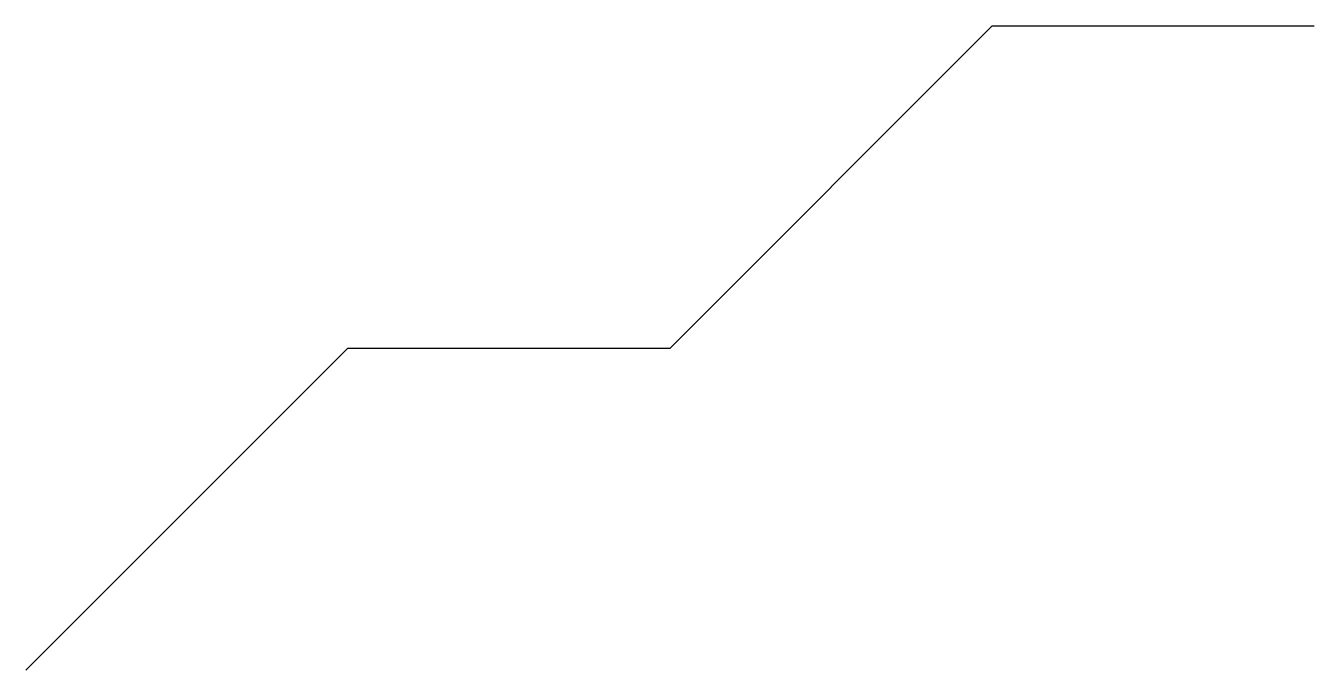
# Model space of a CAD drawing. Extents: x 0 to 4, y 0 to 2.
import ezdxf

# ---------------------------------------------------------------- set-up
doc = ezdxf.new("R2010")
doc.units = 0
doc.layers.get('0').update_dxf_attribs({"linetype": 'CONTINUOUS'})

msp = doc.modelspace()

# ---------------------------------------------------------------- linework, layer by layer
at = {"color": 0}
for p, q in [((2, 1), (3, 2)), ((3, 2), (4, 2)), ((0, 0), (1, 1)), ((1, 1), (2, 1))]:
    msp.add_line(p, q, dxfattribs=at)

doc.saveas('drawing.dxf')
